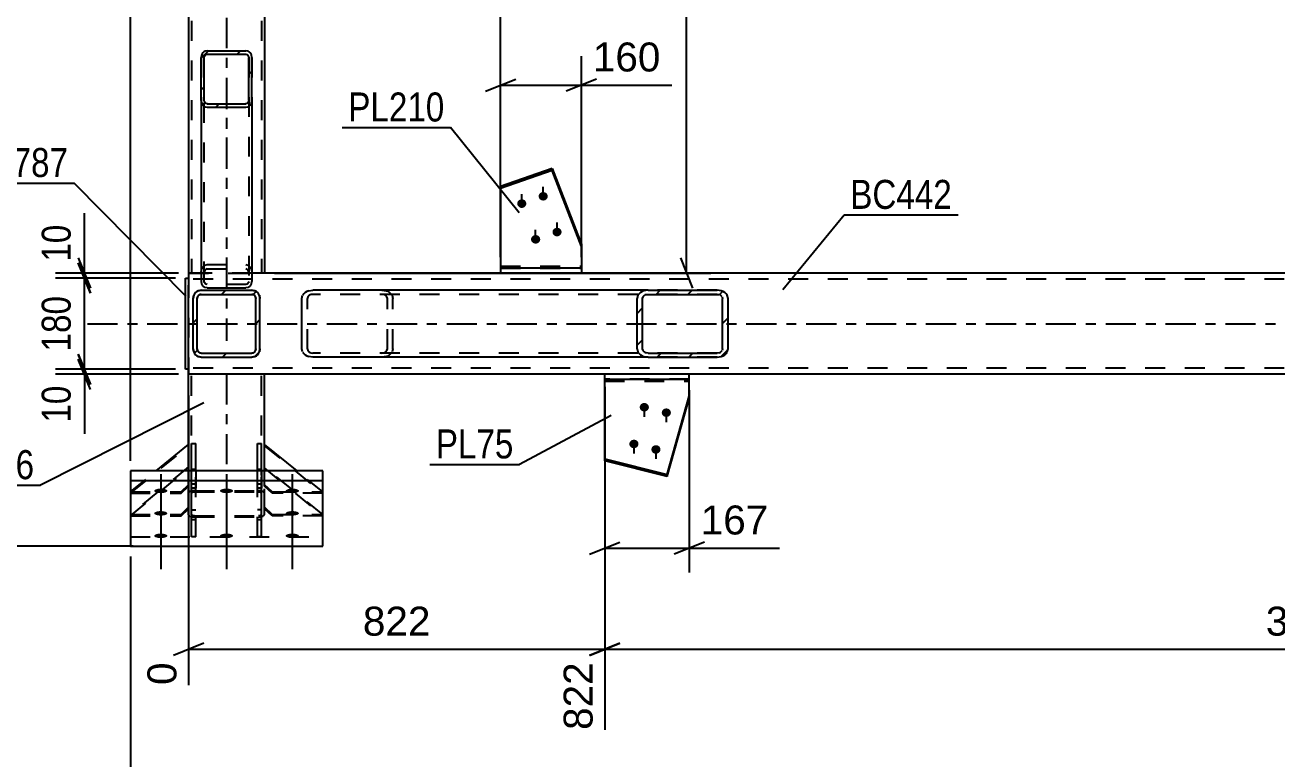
# Model space of a CAD drawing. Header units: millimetres. Extents: x 0 to 1189, y 0 to 841.
# Drawn here: x 139.9 to 263.6, y 85.3 to 157.9 of the extents above; entities that cross this region are included whole.
import ezdxf

# ---------------------------------------------------------------- set-up
doc = ezdxf.new("R2010")
doc.units = ezdxf.units.MM
doc.linetypes.add('DXK_LINE_DOT2', pattern=[3.9198, 1.9599, -1.9599])
doc.linetypes.add('DXK_LINE_DOT3', pattern=[5.9187, 2.979, -0.9799, 0.9799, -0.9799])
doc.styles.add('Arial', font='arial.ttf', dxfattribs={"height": 0.2})
doc.styles.add('Arial Narrow', font='ARIALN.TTF', dxfattribs={"height": 0.2})

# ---------------------------------------------------------------- blocks, each defined once
blk = doc.blocks.new('Part-348435271-4168 - 4157')
at = {"color": 7, "linetype": 'DXK_LINE_DOT2'}
for p, q in [((156.11, 232.97), (156.07, 232.74)), ((156.07, 232.74), (156.07, 226.44)), ((156.24, 233.17), (156.11, 232.97)), ((156.44, 233.3), (156.24, 233.17)), ((156.37, 232.74), (156.39, 232.86)), ((156.37, 232.74), (156.37, 133.34)), ((156.39, 232.86), (156.46, 232.95)), ((156.67, 233.34), (156.44, 233.3)), ((156.46, 232.95), (156.55, 233.02)), ((156.55, 233.02), (156.67, 233.04)), ((156.67, 233.34), (162.97, 233.34)), ((156.67, 233.04), (162.97, 233.04)), ((163.2, 233.3), (162.97, 233.34)), ((162.97, 233.04), (163.08, 233.02)), ((163.08, 233.02), (163.18, 232.95)), ((163.18, 232.95), (163.25, 232.86)), ((163.39, 233.17), (163.2, 233.3)), ((163.25, 232.86), (163.27, 232.74)), ((163.27, 232.74), (163.27, 133.34)), ((163.52, 232.97), (163.39, 233.17)), ((163.57, 232.74), (163.52, 232.97)), ((163.57, 232.74), (163.57, 226.44)), ((156.07, 226.44), (156.11, 226.21)), ((156.39, 226.33), (156.37, 226.44)), ((163.27, 226.44), (163.25, 226.33)), ((163.52, 226.21), (163.57, 226.44)), ((156.11, 226.21), (156.24, 226.02)), ((156.24, 226.02), (156.44, 225.89)), ((156.46, 226.23), (156.39, 226.33)), ((156.44, 225.89), (156.67, 225.84)), ((156.55, 226.16), (156.46, 226.23)), ((156.67, 226.14), (156.55, 226.16)), ((156.67, 226.14), (162.97, 226.14)), ((162.97, 225.84), (156.67, 225.84)), ((163.08, 226.16), (162.97, 226.14)), ((162.97, 225.84), (163.2, 225.89)), ((163.18, 226.23), (163.08, 226.16)), ((163.25, 226.33), (163.18, 226.23)), ((163.2, 225.89), (163.39, 226.02)), ((163.39, 226.02), (163.52, 226.21)), ((156.07, 133.34), (163.57, 133.34))]:
    blk.add_line(p, q, dxfattribs=at)
at = {"color": 7, "linetype": 'DXK_LINE_DOT3'}
blk.add_line((159.82, 229.59), (159.82, 133.34), dxfattribs=at)
at = {"color": 2, "linetype": 'Continuous'}
for p, q in [((156.07, 226.44), (156.07, 133.34)), ((163.57, 226.44), (163.57, 133.34))]:
    blk.add_line(p, q, dxfattribs=at)
blk = doc.blocks.new('Part-348435271-4160 - 4157')
at = {"linetype": 'Continuous'}
h = blk.add_hatch(dxfattribs=at)
h.set_pattern_fill('', scale=0.7, style=0, pattern_type=0)
h.set_pattern_definition([(45, (162.6254, 125.1023), (-1.57154, 1.57154), [])])
h.paths.add_polyline_path([(162.32, 125.04), (162.63, 125.1), (162.88, 125.28), (163.06, 125.54), (163.12, 125.84), (163.12, 130.84), (163.06, 131.15), (162.88, 131.41), (162.63, 131.58), (162.32, 131.64), (157.32, 131.64), (157.01, 131.58), (156.75, 131.41), (156.58, 131.15), (156.52, 130.84), (156.52, 125.84), (156.58, 125.54), (156.75, 125.28), (157.01, 125.1), (157.32, 125.04)])
h.paths.add_polyline_path([(157.17, 125.47), (157.04, 125.56), (156.95, 125.69), (156.92, 125.84), (156.92, 130.84), (156.95, 130.99), (157.04, 131.12), (157.17, 131.21), (157.32, 131.24), (162.32, 131.24), (162.47, 131.21), (162.6, 131.12), (162.69, 130.99), (162.72, 130.84), (162.72, 125.84), (162.69, 125.69), (162.6, 125.56), (162.47, 125.47), (162.32, 125.44), (157.32, 125.44)])
at = {"color": 7, "linetype": 'DXK_LINE_DOT2'}
for p, q in [((156.52, 130.84), (156.58, 131.15)), ((157.01, 131.58), (157.32, 131.64)), ((157.32, 131.24), (157.17, 131.21)), ((157.32, 131.64), (162.32, 131.64)), ((157.32, 131.24), (162.32, 131.24)), ((162.32, 131.64), (162.63, 131.58)), ((162.47, 131.21), (162.32, 131.24)), ((163.06, 131.15), (163.12, 130.84)), ((156.52, 125.84), (156.52, 130.84)), ((156.95, 130.99), (156.92, 130.84)), ((156.92, 125.84), (156.92, 130.84)), ((162.72, 130.84), (162.69, 130.99)), ((162.72, 125.84), (162.72, 130.84)), ((163.12, 125.84), (163.12, 130.84)), ((156.58, 125.54), (156.52, 125.84)), ((156.92, 125.84), (156.95, 125.69)), ((157.32, 125.04), (157.01, 125.1)), ((157.17, 125.47), (157.32, 125.44)), ((157.32, 125.44), (162.32, 125.44)), ((157.32, 125.04), (162.32, 125.04)), ((162.32, 125.44), (162.47, 125.47)), ((162.63, 125.1), (162.32, 125.04)), ((162.69, 125.69), (162.72, 125.84)), ((163.12, 125.84), (163.06, 125.54))]:
    blk.add_line(p, q, dxfattribs=at)
at = {"color": 2, "linetype": 'Continuous'}
for p, q in [((156.58, 131.15), (156.52, 130.84)), ((157.32, 131.64), (157.01, 131.58)), ((157.17, 131.21), (157.32, 131.24)), ((157.32, 131.64), (162.32, 131.64)), ((157.32, 131.24), (162.32, 131.24)), ((162.63, 131.58), (162.32, 131.64)), ((162.32, 131.24), (162.47, 131.21)), ((163.12, 130.84), (163.06, 131.15)), ((156.52, 125.84), (156.52, 130.84)), ((156.92, 130.84), (156.95, 130.99)), ((156.92, 125.84), (156.92, 130.84)), ((162.69, 130.99), (162.72, 130.84)), ((162.72, 125.84), (162.72, 130.84)), ((163.12, 125.84), (163.12, 130.84)), ((156.52, 125.84), (156.58, 125.54)), ((156.95, 125.69), (156.92, 125.84)), ((157.01, 125.1), (157.32, 125.04)), ((157.32, 125.44), (157.17, 125.47)), ((157.32, 125.44), (162.32, 125.44)), ((157.32, 125.04), (162.32, 125.04)), ((162.47, 125.47), (162.32, 125.44)), ((162.32, 125.04), (162.63, 125.1)), ((162.72, 125.84), (162.69, 125.69)), ((163.06, 125.54), (163.12, 125.84))]:
    blk.add_line(p, q, dxfattribs=at)
at = {"color": 7, "linetype": 'DXK_LINE_DOT2'}
for centre, radius, start, end in [((157.32, 130.84), 0.8, 112.5, 157.5), ((157.32, 130.84), 0.4, 112.5, 157.5), ((162.32, 130.84), 0.4, 22.5, 67.5), ((162.32, 130.84), 0.8, 22.5, 67.5), ((157.32, 125.84), 0.8, 202.5, 247.5), ((157.32, 125.84), 0.4, 202.5, 247.5), ((162.32, 125.84), 0.4, 292.5, 337.5), ((162.32, 125.84), 0.8, 292.5, 337.5)]:
    blk.add_arc(centre, radius, start, end, dxfattribs=at)
at = {"color": 2, "linetype": 'Continuous'}
for centre, radius, start, end in [((157.32, 130.84), 0.8, 112.5, 157.5), ((157.32, 130.84), 0.4, 112.5, 157.5), ((162.32, 130.84), 0.4, 22.5, 67.5), ((162.32, 130.84), 0.8, 22.5, 67.5), ((157.32, 125.84), 0.8, 202.5, 247.5), ((157.32, 125.84), 0.4, 202.5, 247.5), ((162.32, 125.84), 0.4, 292.5, 337.5), ((162.32, 125.84), 0.8, 292.5, 337.5)]:
    blk.add_arc(centre, radius, start, end, dxfattribs=at)
blk = doc.blocks.new('Bolt-348435271-4301 - 4157')
at = {"linetype": 'Continuous'}
for points in [[(153.32, 112.03), (153.45, 112.03), (153.58, 112.02), (153.7, 111.99), (153.8, 111.96), (153.88, 111.92), (153.94, 111.88), (153.97, 111.84), (153.97, 111.79), (153.94, 111.74), (153.88, 111.7), (153.8, 111.66), (153.7, 111.63), (153.58, 111.61), (153.45, 111.59), (153.32, 111.59), (153.18, 111.59), (153.05, 111.61), (152.94, 111.63), (152.84, 111.66), (152.76, 111.7), (152.7, 111.74), (152.67, 111.79), (152.67, 111.84), (152.7, 111.88), (152.76, 111.92), (152.84, 111.96), (152.94, 111.99), (153.05, 112.02), (153.18, 112.03)], [(159.82, 112.03), (159.95, 112.03), (160.08, 112.02), (160.2, 111.99), (160.3, 111.96), (160.38, 111.92), (160.44, 111.88), (160.47, 111.84), (160.47, 111.79), (160.44, 111.74), (160.38, 111.7), (160.3, 111.66), (160.2, 111.63), (160.08, 111.61), (159.95, 111.59), (159.82, 111.59), (159.68, 111.59), (159.55, 111.61), (159.44, 111.63), (159.34, 111.66), (159.26, 111.7), (159.2, 111.74), (159.17, 111.79), (159.17, 111.84), (159.2, 111.88), (159.26, 111.92), (159.34, 111.96), (159.44, 111.99), (159.55, 112.02), (159.68, 112.03)], [(166.32, 112.03), (166.45, 112.03), (166.58, 112.02), (166.7, 111.99), (166.8, 111.96), (166.88, 111.92), (166.94, 111.88), (166.97, 111.84), (166.97, 111.79), (166.94, 111.74), (166.88, 111.7), (166.8, 111.66), (166.7, 111.63), (166.58, 111.61), (166.45, 111.59), (166.32, 111.59), (166.18, 111.59), (166.05, 111.61), (165.94, 111.63), (165.84, 111.66), (165.76, 111.7), (165.7, 111.74), (165.67, 111.79), (165.67, 111.84), (165.7, 111.88), (165.76, 111.92), (165.84, 111.96), (165.94, 111.99), (166.05, 112.02), (166.18, 112.03)], [(153.32, 109.81), (153.45, 109.81), (153.58, 109.79), (153.7, 109.77), (153.8, 109.74), (153.88, 109.7), (153.94, 109.66), (153.97, 109.61), (153.97, 109.57), (153.94, 109.52), (153.88, 109.48), (153.8, 109.44), (153.7, 109.41), (153.58, 109.39), (153.45, 109.37), (153.32, 109.37), (153.18, 109.37), (153.05, 109.39), (152.94, 109.41), (152.84, 109.44), (152.76, 109.48), (152.7, 109.52), (152.67, 109.57), (152.67, 109.61), (152.7, 109.66), (152.76, 109.7), (152.84, 109.74), (152.94, 109.77), (153.05, 109.79), (153.18, 109.81)], [(166.32, 109.81), (166.45, 109.81), (166.58, 109.79), (166.7, 109.77), (166.8, 109.74), (166.88, 109.7), (166.94, 109.66), (166.97, 109.61), (166.97, 109.57), (166.94, 109.52), (166.88, 109.48), (166.8, 109.44), (166.7, 109.41), (166.58, 109.39), (166.45, 109.37), (166.32, 109.37), (166.18, 109.37), (166.05, 109.39), (165.94, 109.41), (165.84, 109.44), (165.76, 109.48), (165.7, 109.52), (165.67, 109.57), (165.67, 109.61), (165.7, 109.66), (165.76, 109.7), (165.84, 109.74), (165.94, 109.77), (166.05, 109.79), (166.18, 109.81)], [(153.32, 107.59), (153.45, 107.58), (153.58, 107.57), (153.7, 107.55), (153.8, 107.51), (153.88, 107.48), (153.94, 107.43), (153.97, 107.39), (153.97, 107.34), (153.94, 107.3), (153.88, 107.25), (153.8, 107.22), (153.7, 107.19), (153.58, 107.16), (153.45, 107.15), (153.32, 107.14), (153.18, 107.15), (153.05, 107.16), (152.94, 107.19), (152.84, 107.22), (152.76, 107.25), (152.7, 107.3), (152.67, 107.34), (152.67, 107.39), (152.7, 107.43), (152.76, 107.48), (152.84, 107.51), (152.94, 107.55), (153.05, 107.57), (153.18, 107.58)], [(159.82, 107.59), (159.95, 107.58), (160.08, 107.57), (160.2, 107.55), (160.3, 107.51), (160.38, 107.48), (160.44, 107.43), (160.47, 107.39), (160.47, 107.34), (160.44, 107.3), (160.38, 107.25), (160.3, 107.22), (160.2, 107.19), (160.08, 107.16), (159.95, 107.15), (159.82, 107.14), (159.68, 107.15), (159.55, 107.16), (159.44, 107.19), (159.34, 107.22), (159.26, 107.25), (159.2, 107.3), (159.17, 107.34), (159.17, 107.39), (159.2, 107.43), (159.26, 107.48), (159.34, 107.51), (159.44, 107.55), (159.55, 107.57), (159.68, 107.58)], [(166.32, 107.59), (166.45, 107.58), (166.58, 107.57), (166.7, 107.55), (166.8, 107.51), (166.88, 107.48), (166.94, 107.43), (166.97, 107.39), (166.97, 107.34), (166.94, 107.3), (166.88, 107.25), (166.8, 107.22), (166.7, 107.19), (166.58, 107.16), (166.45, 107.15), (166.32, 107.14), (166.18, 107.15), (166.05, 107.16), (165.94, 107.19), (165.84, 107.22), (165.76, 107.25), (165.7, 107.3), (165.67, 107.34), (165.67, 107.39), (165.7, 107.43), (165.76, 107.48), (165.84, 107.51), (165.94, 107.55), (166.05, 107.57), (166.18, 107.58)]]:
    blk.add_hatch(color=1, dxfattribs=at).paths.add_polyline_path(points)
at = {"color": 1, "linetype": 'Continuous'}
for p, q in [((153.32, 113.46), (153.32, 108.52)), ((159.82, 113.46), (159.82, 108.52)), ((166.32, 113.46), (166.32, 108.52)), ((153.32, 111.23), (153.32, 106.3)), ((166.32, 111.23), (166.32, 106.3)), ((153.32, 109.01), (153.32, 104.08)), ((159.82, 109.01), (159.82, 104.08)), ((166.32, 109.01), (166.32, 104.08))]:
    blk.add_line(p, q, dxfattribs=at)
blk = doc.blocks.new('Part-348435271-4173 - 4157')
at = {"color": 2, "linetype": 'Continuous'}
for p, q in [((156.07, 116.41), (156.07, 123.34)), ((163.57, 116.41), (163.57, 123.34))]:
    blk.add_line(p, q, dxfattribs=at)
at = {"color": 7, "linetype": 'DXK_LINE_DOT2'}
for p, q in [((163.57, 123.34), (156.07, 123.34)), ((156.37, 109.45), (156.37, 123.34)), ((163.27, 109.45), (163.27, 123.34)), ((156.07, 109.45), (156.07, 116.41)), ((163.57, 109.45), (163.57, 116.41)), ((156.11, 111.68), (156.07, 111.61)), ((156.24, 111.75), (156.11, 111.68)), ((156.44, 111.8), (156.24, 111.75)), ((156.37, 111.61), (156.39, 111.65)), ((156.39, 111.65), (156.46, 111.68)), ((156.67, 111.81), (156.44, 111.8)), ((156.46, 111.68), (156.55, 111.7)), ((156.55, 111.7), (156.67, 111.71)), ((156.67, 111.81), (162.97, 111.81)), ((156.67, 111.71), (162.97, 111.71)), ((163.2, 111.8), (162.97, 111.81)), ((162.97, 111.71), (163.08, 111.7)), ((163.08, 111.7), (163.18, 111.68)), ((163.18, 111.68), (163.25, 111.65)), ((163.39, 111.75), (163.2, 111.8)), ((163.25, 111.65), (163.27, 111.61)), ((163.52, 111.68), (163.39, 111.75)), ((163.57, 111.61), (163.52, 111.68)), ((156.07, 109.45), (156.11, 109.37)), ((156.11, 109.37), (156.24, 109.31)), ((156.24, 109.31), (156.44, 109.26)), ((156.39, 109.41), (156.37, 109.45)), ((156.46, 109.38), (156.39, 109.41)), ((156.44, 109.26), (156.67, 109.25)), ((156.55, 109.36), (156.46, 109.38)), ((156.67, 109.35), (156.55, 109.36)), ((156.67, 109.35), (162.97, 109.35)), ((156.67, 109.25), (162.97, 109.25)), ((163.08, 109.36), (162.97, 109.35)), ((162.97, 109.25), (163.2, 109.26)), ((163.18, 109.38), (163.08, 109.36)), ((163.25, 109.41), (163.18, 109.38)), ((163.2, 109.26), (163.39, 109.31)), ((163.27, 109.45), (163.25, 109.41)), ((163.39, 109.31), (163.52, 109.37)), ((163.52, 109.37), (163.57, 109.45))]:
    blk.add_line(p, q, dxfattribs=at)
at = {"color": 7, "linetype": 'DXK_LINE_DOT3'}
blk.add_line((159.82, 123.34), (159.82, 110.53), dxfattribs=at)
blk = doc.blocks.new('Part-348435271-4174 - 4157')
at = {"linetype": 'Continuous'}
h = blk.add_hatch(dxfattribs=at)
h.set_pattern_fill('', scale=0.7, style=0, pattern_type=0)
h.set_pattern_definition([(45, (161.9487, 149.7888), (-1.57154, 1.57154), [])])
h.paths.add_polyline_path([(161.72, 149.74), (161.95, 149.79), (162.14, 149.93), (162.27, 150.15), (162.32, 150.41), (162.32, 154.65), (162.27, 154.91), (162.14, 155.13), (161.95, 155.27), (161.72, 155.32), (157.92, 155.32), (157.69, 155.27), (157.49, 155.13), (157.36, 154.91), (157.32, 154.65), (157.32, 150.41), (157.36, 150.15), (157.49, 149.93), (157.69, 149.79), (157.92, 149.74)])
h.paths.add_polyline_path([(157.8, 150.1), (157.71, 150.17), (157.64, 150.28), (157.62, 150.41), (157.62, 154.65), (157.64, 154.78), (157.71, 154.89), (157.8, 154.96), (157.92, 154.99), (161.72, 154.99), (161.83, 154.96), (161.93, 154.89), (162, 154.78), (162.02, 154.65), (162.02, 150.41), (162, 150.28), (161.93, 150.17), (161.83, 150.1), (161.72, 150.07), (157.92, 150.07)])
at = {"color": 2, "linetype": 'Continuous'}
for p, q in [((157.36, 154.91), (157.32, 154.65)), ((157.32, 150.41), (157.32, 154.65)), ((157.62, 154.65), (157.64, 154.78)), ((157.62, 150.41), (157.62, 154.65)), ((157.64, 154.78), (157.71, 154.89)), ((157.92, 155.32), (157.69, 155.27)), ((157.71, 154.89), (157.8, 154.96)), ((157.8, 154.96), (157.92, 154.99)), ((157.92, 155.32), (161.72, 155.32)), ((157.92, 154.99), (161.72, 154.99)), ((161.95, 155.27), (161.72, 155.32)), ((161.72, 154.99), (161.83, 154.96)), ((161.83, 154.96), (161.93, 154.89)), ((161.93, 154.89), (162, 154.78)), ((162, 154.78), (162.02, 154.65)), ((162.02, 150.41), (162.02, 154.65)), ((162.32, 154.65), (162.27, 154.91)), ((162.32, 150.41), (162.32, 154.65)), ((157.32, 150.41), (157.32, 132.52)), ((157.32, 150.41), (157.36, 150.15)), ((157.64, 150.28), (157.62, 150.41)), ((157.71, 150.17), (157.64, 150.28)), ((157.69, 149.79), (157.92, 149.74)), ((157.8, 150.1), (157.71, 150.17)), ((157.92, 150.07), (157.8, 150.1)), ((157.92, 150.07), (161.72, 150.07)), ((157.92, 149.74), (161.72, 149.74)), ((161.83, 150.1), (161.72, 150.07)), ((161.72, 149.74), (161.95, 149.79)), ((161.93, 150.17), (161.83, 150.1)), ((162, 150.28), (161.93, 150.17)), ((162.02, 150.41), (162, 150.28)), ((162.27, 150.15), (162.32, 150.41)), ((162.32, 150.41), (162.32, 132.52)), ((157.32, 132.52), (157.36, 132.28)), ((162.27, 132.28), (162.32, 132.52)), ((157.36, 132.28), (157.46, 132.14)), ((157.49, 132.08), (157.46, 132.14)), ((157.69, 131.93), (157.49, 132.08)), ((157.92, 131.88), (157.69, 131.93)), ((157.92, 131.88), (161.72, 131.88)), ((161.95, 131.93), (161.72, 131.88)), ((162.14, 132.08), (161.95, 131.93)), ((162.18, 132.14), (162.14, 132.08)), ((162.18, 132.14), (162.27, 132.28))]:
    blk.add_line(p, q, dxfattribs=at)
at = {"color": 7, "linetype": 'DXK_LINE_DOT2'}
for p, q in [((157.32, 154.65), (157.32, 150.41)), ((157.62, 132.52), (157.62, 154.65)), ((162.02, 154.65), (162.02, 132.52)), ((162.32, 154.65), (162.32, 150.41)), ((157.32, 133.36), (157.36, 133.68)), ((157.36, 133.68), (157.49, 133.94)), ((157.49, 133.94), (157.69, 134.12)), ((157.71, 133.65), (157.64, 133.52)), ((157.69, 134.12), (157.92, 134.18)), ((157.8, 133.74), (157.71, 133.65)), ((157.92, 133.77), (157.8, 133.74)), ((157.92, 134.18), (161.72, 134.18)), ((157.92, 133.77), (161.72, 133.77)), ((161.72, 134.18), (161.95, 134.12)), ((161.83, 133.74), (161.72, 133.77)), ((161.93, 133.65), (161.83, 133.74)), ((162, 133.52), (161.93, 133.65)), ((161.95, 134.12), (162.14, 133.94)), ((162.14, 133.94), (162.27, 133.68)), ((162.27, 133.68), (162.32, 133.36)), ((157.36, 133.34), (157.32, 133.34)), ((157.32, 133.34), (157.62, 133.34)), ((157.64, 133.52), (157.62, 133.36)), ((157.64, 132.4), (157.62, 132.52)), ((157.71, 132.3), (157.64, 132.4)), ((162, 132.4), (161.93, 132.3)), ((162.02, 133.36), (162, 133.52)), ((162.02, 132.52), (162, 132.4)), ((162.32, 133.34), (162.02, 133.34)), ((157.8, 132.23), (157.71, 132.3)), ((157.92, 132.21), (157.8, 132.23)), ((161.72, 132.21), (157.92, 132.21)), ((161.83, 132.23), (161.72, 132.21)), ((161.93, 132.3), (161.83, 132.23))]:
    blk.add_line(p, q, dxfattribs=at)
at = {"color": 7, "linetype": 'DXK_LINE_DOT3'}
blk.add_line((159.82, 152.53), (159.82, 126.64), dxfattribs=at)
at = {"color": 2, "linetype": 'Continuous'}
for centre, start, end in [((157.97, 154.7), 115.7962, 160.5479), ((161.67, 154.7), 19.4521, 64.2038), ((157.97, 150.36), 199.4521, 244.2038), ((161.67, 150.36), 295.7962, 340.5479)]:
    blk.add_arc(centre, 0.64, start, end, dxfattribs=at)
blk = doc.blocks.new('Part-348435271-4303 - 4157')
at = {"color": 7, "linetype": 'DXK_LINE_DOT2'}
for p, q in [((205.54, 122.87), (197.19, 122.87)), ((197.19, 122.87), (197.19, 122.84)), ((197.19, 122.84), (197.19, 122.87)), ((197.19, 122.66), (205.54, 122.66)), ((205.54, 122.87), (205.54, 122.84)), ((205.54, 122.84), (205.54, 122.87))]:
    blk.add_line(p, q, dxfattribs=at)
at = {"color": 2, "linetype": 'Continuous'}
for p, q in [((197.19, 114.78), (197.19, 122.84)), ((205.54, 120.95), (205.54, 122.84)), ((203.36, 113.44), (205.54, 121.16)), ((203.36, 113.24), (205.54, 120.95)), ((197.19, 114.99), (203.36, 113.44)), ((203.36, 113.24), (197.19, 114.78)), ((203.36, 113.44), (203.36, 113.24))]:
    blk.add_line(p, q, dxfattribs=at)
blk = doc.blocks.new('Part-348435271-4306 - 4157')
at = {"color": 2, "linetype": 'Continuous'}
for p, q in [((191.98, 143.68), (186.9, 141.9)), ((191.98, 143.48), (191.98, 143.68)), ((191.98, 143.68), (194.89, 136.18)), ((191.98, 143.48), (186.9, 141.7)), ((194.89, 135.97), (191.98, 143.48)), ((186.9, 141.9), (186.9, 133.84)), ((194.89, 136.18), (194.89, 133.84))]:
    blk.add_line(p, q, dxfattribs=at)
at = {"color": 7, "linetype": 'DXK_LINE_DOT2'}
for p, q in [((186.9, 134.02), (194.89, 134.02)), ((186.9, 133.84), (186.9, 133.82)), ((186.9, 133.82), (186.9, 133.84)), ((186.9, 133.82), (194.89, 133.82)), ((194.89, 133.82), (194.89, 133.84)), ((194.89, 133.84), (194.89, 133.82))]:
    blk.add_line(p, q, dxfattribs=at)
blk = doc.blocks.new('Part-348435271-4246 - 4157')
at = {"color": 2, "linetype": 'Continuous'}
for p in [(152.85, 113.78), (156.07, 113.78)]:
    blk.add_line(p, (156.07, 116.41), dxfattribs=at)
at = {"color": 7, "linetype": 'DXK_LINE_DOT2'}
for p, q in [((150.32, 111.57), (156.07, 116.27)), ((150.32, 111.71), (152.85, 113.78)), ((156.07, 112.28), (156.07, 113.78)), ((150.32, 111.71), (155.32, 111.71)), ((150.32, 111.71), (150.32, 111.57)), ((150.32, 111.57), (155.32, 111.57)), ((155.32, 111.71), (156.07, 112.41)), ((155.32, 111.57), (156.07, 112.28)), ((155.32, 111.71), (155.32, 111.57))]:
    blk.add_line(p, q, dxfattribs=at)
blk = doc.blocks.new('Part-348435271-4251 - 4157')
at = {"color": 7, "linetype": 'DXK_LINE_DOT2'}
for p, q in [((156.07, 114.18), (150.32, 109.49)), ((150.32, 109.35), (156.07, 114.05)), ((156.07, 110.05), (156.07, 114.18)), ((155.32, 109.49), (156.07, 110.19)), ((150.32, 109.49), (155.32, 109.49)), ((150.32, 109.49), (150.32, 109.35)), ((150.32, 109.35), (155.32, 109.35)), ((155.32, 109.35), (156.07, 110.05)), ((155.32, 109.49), (155.32, 109.35))]:
    blk.add_line(p, q, dxfattribs=at)
blk = doc.blocks.new('Part-348435271-4187 - 4157')
at = {"color": 2, "linetype": 'Continuous'}
for p, q in [((169.32, 113.78), (150.32, 113.78)), ((150.32, 113.78), (150.32, 106.34)), ((150.32, 112.84), (169.32, 112.84)), ((169.32, 106.34), (169.32, 113.78)), ((150.32, 106.34), (169.32, 106.34))]:
    blk.add_line(p, q, dxfattribs=at)
at = {"color": 7, "linetype": 'DXK_LINE_DOT2'}
blk.add_line((150.32, 107.28), (169.32, 107.28), dxfattribs=at)
blk = doc.blocks.new('Part-348435271-4256 - 4157')
at = {"color": 2, "linetype": 'Continuous'}
for p, q in [((156.37, 116.51), (156.77, 116.51)), ((156.37, 113.78), (156.37, 116.51)), ((156.77, 113.78), (156.77, 116.51)), ((156.77, 113.78), (156.37, 113.78))]:
    blk.add_line(p, q, dxfattribs=at)
at = {"color": 7, "linetype": 'DXK_LINE_DOT2'}
for p, q in [((156.37, 112.07), (156.37, 113.78)), ((156.77, 113.78), (156.77, 112.07)), ((156.37, 112.52), (156.77, 112.52)), ((156.77, 112.07), (156.37, 112.07))]:
    blk.add_line(p, q, dxfattribs=at)
blk = doc.blocks.new('Part-348435271-4226 - 4157')
at = {"color": 7, "linetype": 'DXK_LINE_DOT2'}
for p, q in [((163.57, 110.05), (163.57, 114.18)), ((169.32, 109.49), (163.57, 114.18)), ((163.57, 114.05), (169.32, 109.35)), ((164.32, 109.49), (163.57, 110.19)), ((164.32, 109.35), (163.57, 110.05)), ((164.32, 109.35), (164.32, 109.49)), ((164.32, 109.49), (169.32, 109.49)), ((169.32, 109.35), (164.32, 109.35)), ((169.32, 109.35), (169.32, 109.49))]:
    blk.add_line(p, q, dxfattribs=at)
blk = doc.blocks.new('Part-348435271-4241 - 4157')
at = {"color": 2, "linetype": 'Continuous'}
for p in [(166.79, 113.78), (163.57, 113.78)]:
    blk.add_line(p, (163.57, 116.41), dxfattribs=at)
at = {"color": 7, "linetype": 'DXK_LINE_DOT2'}
for p, q in [((163.57, 116.27), (169.32, 111.57)), ((163.57, 112.28), (163.57, 113.78)), ((169.32, 111.71), (166.79, 113.78)), ((164.32, 111.71), (163.57, 112.41)), ((164.32, 111.57), (163.57, 112.28)), ((164.32, 111.57), (164.32, 111.71)), ((164.32, 111.71), (169.32, 111.71)), ((169.32, 111.57), (164.32, 111.57)), ((169.32, 111.57), (169.32, 111.71))]:
    blk.add_line(p, q, dxfattribs=at)
blk = doc.blocks.new('Part-348435271-4252 - 4157')
at = {"color": 7, "linetype": 'DXK_LINE_DOT2'}
for p, q in [((156.77, 113.94), (156.37, 113.94)), ((156.37, 107.28), (156.37, 113.94)), ((156.77, 107.28), (156.77, 113.94)), ((156.37, 109.95), (156.77, 109.95)), ((156.37, 108.99), (156.77, 108.99)), ((156.77, 107.28), (156.37, 107.28))]:
    blk.add_line(p, q, dxfattribs=at)
blk = doc.blocks.new('Part-348435271-4255 - 4157')
at = {"color": 7, "linetype": 'DXK_LINE_DOT2'}
for p, q in [((163.27, 113.94), (162.87, 113.94)), ((162.87, 107.28), (162.87, 113.94)), ((163.27, 107.28), (163.27, 113.94)), ((163.27, 109.95), (162.87, 109.95)), ((162.87, 108.99), (163.27, 108.99)), ((163.27, 107.28), (162.87, 107.28))]:
    blk.add_line(p, q, dxfattribs=at)
blk = doc.blocks.new('Part-348435271-4259 - 4157')
at = {"color": 2, "linetype": 'Continuous'}
for p, q in [((162.87, 116.51), (163.27, 116.51)), ((162.87, 113.78), (162.87, 116.51)), ((163.27, 113.78), (163.27, 116.51)), ((163.27, 113.78), (162.87, 113.78))]:
    blk.add_line(p, q, dxfattribs=at)
at = {"color": 7, "linetype": 'DXK_LINE_DOT2'}
for p, q in [((162.87, 112.07), (162.87, 113.78)), ((163.27, 113.78), (163.27, 112.07)), ((162.87, 112.52), (163.27, 112.52)), ((163.27, 112.07), (162.87, 112.07))]:
    blk.add_line(p, q, dxfattribs=at)
blk = doc.blocks.new('Part-348435271-4260 - 4157')
at = {"color": 2, "linetype": 'Continuous'}
for p, q in [((197.19, 122.84), (197.19, 123.34)), ((197.19, 122.84), (205.54, 122.84)), ((205.54, 122.84), (205.54, 123.34))]:
    blk.add_line(p, q, dxfattribs=at)
at = {"color": 7, "linetype": 'DXK_LINE_DOT2'}
blk.add_line((205.54, 123.34), (197.19, 123.34), dxfattribs=at)
blk = doc.blocks.new('Part-348435271-4278 - 4157')
at = {"linetype": 'Continuous'}
h = blk.add_hatch(dxfattribs=at)
h.set_pattern_fill('', scale=0.7, style=0, pattern_type=0)
h.set_pattern_definition([(45, (208.7039, 125.1023), (-1.57154, 1.57154), [])])
h.paths.add_polyline_path([(208.29, 125.04), (208.7, 125.1), (209.06, 125.28), (209.29, 125.54), (209.38, 125.84), (209.38, 130.84), (209.29, 131.15), (209.06, 131.41), (208.7, 131.58), (208.29, 131.64), (201.48, 131.64), (201.06, 131.58), (200.71, 131.41), (200.47, 131.15), (200.39, 130.84), (200.39, 125.84), (200.47, 125.54), (200.71, 125.28), (201.06, 125.1), (201.48, 125.04)])
h.paths.add_polyline_path([(201.27, 125.47), (201.09, 125.56), (200.97, 125.69), (200.93, 125.84), (200.93, 130.84), (200.97, 130.99), (201.09, 131.12), (201.27, 131.21), (201.48, 131.24), (208.29, 131.24), (208.5, 131.21), (208.67, 131.12), (208.79, 130.99), (208.83, 130.84), (208.83, 125.84), (208.79, 125.69), (208.67, 125.56), (208.5, 125.47), (208.29, 125.44), (201.48, 125.44)])
at = {"color": 2, "linetype": 'Continuous'}
for p, q in [((167.26, 130.84), (167.34, 131.15)), ((167.93, 131.58), (168.35, 131.64)), ((201.48, 131.64), (168.35, 131.64)), ((200.47, 131.15), (200.39, 130.84)), ((201.48, 131.64), (201.06, 131.58)), ((201.27, 131.21), (201.48, 131.24)), ((201.48, 131.64), (208.29, 131.64)), ((201.48, 131.24), (208.29, 131.24)), ((208.7, 131.58), (208.29, 131.64)), ((208.29, 131.24), (208.5, 131.21)), ((209.38, 130.84), (209.29, 131.15)), ((167.26, 125.84), (167.26, 130.84)), ((200.39, 125.84), (200.39, 130.84)), ((200.93, 130.84), (200.97, 130.99)), ((200.93, 125.84), (200.93, 130.84)), ((208.79, 130.99), (208.83, 130.84)), ((208.83, 125.84), (208.83, 130.84)), ((209.38, 125.84), (209.38, 130.84)), ((167.34, 125.54), (167.26, 125.84)), ((168.35, 125.04), (167.93, 125.1)), ((201.48, 125.04), (168.35, 125.04)), ((200.39, 125.84), (200.47, 125.54)), ((200.97, 125.69), (200.93, 125.84)), ((201.06, 125.1), (201.48, 125.04)), ((201.48, 125.44), (201.27, 125.47)), ((201.48, 125.44), (208.29, 125.44)), ((201.48, 125.04), (208.29, 125.04)), ((208.5, 125.47), (208.29, 125.44)), ((208.29, 125.04), (208.7, 125.1)), ((208.83, 125.84), (208.79, 125.69)), ((209.29, 125.54), (209.38, 125.84))]:
    blk.add_line(p, q, dxfattribs=at)
at = {"color": 7, "linetype": 'DXK_LINE_DOT2'}
for p, q in [((168.35, 131.24), (168.14, 131.21)), ((208.29, 131.24), (168.35, 131.24)), ((175.16, 131.64), (175.58, 131.58)), ((175.37, 131.21), (175.16, 131.24)), ((176.17, 131.15), (176.25, 130.84)), ((208.29, 131.64), (201.48, 131.64)), ((167.85, 130.99), (167.81, 130.84)), ((167.81, 125.84), (167.81, 130.84)), ((175.71, 130.84), (175.66, 130.99)), ((175.71, 125.84), (175.71, 130.84)), ((176.25, 125.84), (176.25, 130.84)), ((167.81, 125.84), (167.85, 125.69)), ((168.14, 125.47), (168.35, 125.44)), ((208.29, 125.44), (168.35, 125.44)), ((175.16, 125.44), (175.37, 125.47)), ((175.58, 125.1), (175.16, 125.04)), ((175.66, 125.69), (175.71, 125.84)), ((176.25, 125.84), (176.17, 125.54)), ((208.29, 125.04), (201.48, 125.04))]:
    blk.add_line(p, q, dxfattribs=at)
at = {"color": 2, "linetype": 'Continuous'}
for centre, radius, start, end in [((168.19, 130.62), 0.995, 104.7218, 147.8493), ((201.31, 130.62), 0.995, 104.7218, 147.8493), ((201.39, 130.73), 0.498, 104.7218, 147.8493), ((208.37, 130.73), 0.498, 32.1507, 75.2782), ((208.45, 130.62), 0.995, 32.1507, 75.2782), ((168.19, 126.06), 0.995, 212.1507, 255.2782), ((201.31, 126.06), 0.995, 212.1507, 255.2782), ((201.39, 125.95), 0.498, 212.1507, 255.2782), ((208.37, 125.95), 0.498, 284.7218, 327.8493), ((208.45, 126.06), 0.995, 284.7218, 327.8493)]:
    blk.add_arc(centre, radius, start, end, dxfattribs=at)
at = {"color": 7, "linetype": 'DXK_LINE_DOT2'}
for centre, radius, start, end in [((168.27, 130.73), 0.498, 104.7218, 147.8493), ((175.24, 130.73), 0.498, 32.1507, 75.2782), ((175.33, 130.62), 0.995, 32.1507, 75.2782), ((168.27, 125.95), 0.498, 212.1507, 255.2782), ((175.24, 125.95), 0.498, 284.7218, 327.8493), ((175.33, 126.06), 0.995, 284.7218, 327.8493)]:
    blk.add_arc(centre, radius, start, end, dxfattribs=at)
blk = doc.blocks.new('Part-348435271-4286 - 4157')
at = {"color": 2, "linetype": 'Continuous'}
for p, q in [((156.07, 133.34), (156.07, 132.14)), ((157.32, 133.34), (156.07, 133.34)), ((323.12, 133.34), (162.32, 133.34)), ((156.07, 124.54), (156.07, 132.14)), ((156.07, 123.34), (156.07, 124.54)), ((323.12, 123.34), (156.07, 123.34))]:
    blk.add_line(p, q, dxfattribs=at)
at = {"color": 7, "linetype": 'DXK_LINE_DOT2'}
for p, q in [((156.07, 133.34), (156.07, 132.99)), ((323.12, 132.74), (156.07, 132.74)), ((162.32, 133.34), (157.32, 133.34)), ((156.07, 124.54), (156.07, 123.43)), ((323.12, 123.94), (156.07, 123.94))]:
    blk.add_line(p, q, dxfattribs=at)
at = {"color": 7, "linetype": 'DXK_LINE_DOT3'}
blk.add_line((146.07, 128.34), (323.12, 128.34), dxfattribs=at)
blk = doc.blocks.new('Bolt-348435271-4293 - 4157')
at = {"linetype": 'Continuous'}
for points in [[(191.11, 141.35), (191.2, 141.34), (191.29, 141.32), (191.37, 141.27), (191.44, 141.21), (191.5, 141.14), (191.54, 141.06), (191.56, 140.97), (191.56, 140.89), (191.54, 140.8), (191.5, 140.72), (191.44, 140.65), (191.37, 140.59), (191.29, 140.54), (191.2, 140.52), (191.11, 140.51), (191.02, 140.52), (190.93, 140.54), (190.84, 140.59), (190.77, 140.65), (190.72, 140.72), (190.68, 140.8), (190.66, 140.89), (190.66, 140.97), (190.68, 141.06), (190.72, 141.14), (190.77, 141.21), (190.84, 141.27), (190.93, 141.32), (191.02, 141.34)], [(188.99, 140.63), (189.09, 140.62), (189.18, 140.59), (189.26, 140.55), (189.33, 140.49), (189.38, 140.42), (189.42, 140.34), (189.44, 140.25), (189.44, 140.16), (189.42, 140.08), (189.38, 140), (189.33, 139.93), (189.26, 139.87), (189.18, 139.82), (189.09, 139.79), (188.99, 139.79), (188.9, 139.79), (188.81, 139.82), (188.73, 139.87), (188.66, 139.93), (188.6, 140), (188.57, 140.08), (188.55, 140.16), (188.55, 140.25), (188.57, 140.34), (188.6, 140.42), (188.66, 140.49), (188.73, 140.55), (188.81, 140.59), (188.9, 140.62)], [(192.48, 137.82), (192.57, 137.81), (192.66, 137.78), (192.74, 137.74), (192.81, 137.68), (192.87, 137.61), (192.9, 137.53), (192.92, 137.44), (192.92, 137.35), (192.9, 137.27), (192.87, 137.19), (192.81, 137.12), (192.74, 137.06), (192.66, 137.01), (192.57, 136.98), (192.48, 136.98), (192.38, 136.98), (192.29, 137.01), (192.21, 137.06), (192.14, 137.12), (192.09, 137.19), (192.05, 137.27), (192.03, 137.35), (192.03, 137.44), (192.05, 137.53), (192.09, 137.61), (192.14, 137.68), (192.21, 137.74), (192.29, 137.78), (192.38, 137.81)], [(190.36, 137.1), (190.45, 137.09), (190.54, 137.06), (190.63, 137.02), (190.7, 136.96), (190.75, 136.89), (190.79, 136.81), (190.81, 136.72), (190.81, 136.63), (190.79, 136.54), (190.75, 136.46), (190.7, 136.39), (190.63, 136.33), (190.54, 136.29), (190.45, 136.26), (190.36, 136.25), (190.27, 136.26), (190.18, 136.29), (190.1, 136.33), (190.03, 136.39), (189.97, 136.46), (189.93, 136.54), (189.91, 136.63), (189.91, 136.72), (189.93, 136.81), (189.97, 136.89), (190.03, 136.96), (190.1, 137.02), (190.18, 137.06), (190.27, 137.09)]]:
    blk.add_hatch(color=1, dxfattribs=at).paths.add_polyline_path(points)
at = {"color": 1, "linetype": 'Continuous'}
for p, q in [((188.99, 139.87), (188.99, 141.15)), ((191.11, 140.59), (191.11, 141.87)), ((190.36, 136.33), (190.36, 137.62)), ((192.48, 137.06), (192.48, 138.34))]:
    blk.add_line(p, q, dxfattribs=at)
blk = doc.blocks.new('Bolt-348435271-4294 - 4157')
at = {"linetype": 'Continuous'}
for points in [[(201.1, 119.66), (201.01, 119.67), (200.92, 119.7), (200.83, 119.74), (200.76, 119.8), (200.71, 119.87), (200.67, 119.95), (200.65, 120.04), (200.65, 120.13), (200.67, 120.21), (200.71, 120.29), (200.76, 120.37), (200.83, 120.42), (200.92, 120.47), (201.01, 120.5), (201.1, 120.51), (201.19, 120.5), (201.28, 120.47), (201.36, 120.42), (201.43, 120.37), (201.49, 120.29), (201.53, 120.21), (201.55, 120.13), (201.55, 120.04), (201.53, 119.95), (201.49, 119.87), (201.43, 119.8), (201.36, 119.74), (201.28, 119.7), (201.19, 119.67)], [(203.27, 119.12), (203.18, 119.13), (203.09, 119.15), (203.01, 119.2), (202.94, 119.26), (202.88, 119.33), (202.85, 119.41), (202.83, 119.49), (202.83, 119.58), (202.85, 119.67), (202.88, 119.75), (202.94, 119.82), (203.01, 119.88), (203.09, 119.93), (203.18, 119.95), (203.27, 119.96), (203.37, 119.95), (203.46, 119.93), (203.54, 119.88), (203.61, 119.82), (203.66, 119.75), (203.7, 119.67), (203.72, 119.58), (203.72, 119.49), (203.7, 119.41), (203.66, 119.33), (203.61, 119.26), (203.54, 119.2), (203.46, 119.15), (203.37, 119.13)], [(200.07, 116.03), (199.98, 116.04), (199.89, 116.06), (199.81, 116.11), (199.74, 116.17), (199.68, 116.24), (199.64, 116.32), (199.62, 116.41), (199.62, 116.49), (199.64, 116.58), (199.68, 116.66), (199.74, 116.73), (199.81, 116.79), (199.89, 116.84), (199.98, 116.86), (200.07, 116.87), (200.16, 116.86), (200.25, 116.84), (200.34, 116.79), (200.41, 116.73), (200.46, 116.66), (200.5, 116.58), (200.52, 116.49), (200.52, 116.41), (200.5, 116.32), (200.46, 116.24), (200.41, 116.17), (200.34, 116.11), (200.25, 116.06), (200.16, 116.04)], [(202.25, 115.48), (202.15, 115.49), (202.06, 115.52), (201.98, 115.56), (201.91, 115.62), (201.86, 115.7), (201.82, 115.78), (201.8, 115.86), (201.8, 115.95), (201.82, 116.04), (201.86, 116.12), (201.91, 116.19), (201.98, 116.25), (202.06, 116.29), (202.15, 116.32), (202.25, 116.33), (202.34, 116.32), (202.43, 116.29), (202.51, 116.25), (202.58, 116.19), (202.64, 116.12), (202.67, 116.04), (202.69, 115.95), (202.69, 115.86), (202.67, 115.78), (202.64, 115.7), (202.58, 115.62), (202.51, 115.56), (202.43, 115.52), (202.34, 115.49)]]:
    blk.add_hatch(color=1, dxfattribs=at).paths.add_polyline_path(points)
at = {"color": 1, "linetype": 'Continuous'}
for p, q in [((201.1, 120.42), (201.1, 119.14)), ((203.27, 119.88), (203.27, 118.6)), ((200.07, 116.79), (200.07, 115.51)), ((202.25, 116.25), (202.25, 114.97))]:
    blk.add_line(p, q, dxfattribs=at)
blk = doc.blocks.new('Part-348435271-4307 - 4157')
at = {"color": 2, "linetype": 'Continuous'}
for p, q in [((194.89, 133.84), (186.9, 133.84)), ((186.9, 133.84), (186.9, 133.34)), ((194.89, 133.84), (194.89, 133.34))]:
    blk.add_line(p, q, dxfattribs=at)
at = {"color": 7, "linetype": 'DXK_LINE_DOT2'}
blk.add_line((194.89, 133.34), (186.9, 133.34), dxfattribs=at)
blk = doc.blocks.new('Part-348435271-23899 - 4157')
at = {"color": 2, "linetype": 'Continuous'}
for p, q in [((155.77, 123.84), (155.77, 132.84)), ((155.77, 132.84), (156.07, 132.84)), ((156.07, 123.84), (155.77, 123.84))]:
    blk.add_line(p, q, dxfattribs=at)
at = {"color": 7, "linetype": 'DXK_LINE_DOT2'}
blk.add_line((156.07, 132.84), (156.07, 123.84), dxfattribs=at)
blk = doc.blocks.new('StraightDimension-348435271-10921 - 4157')
at = {"color": 7, "linetype": 'Continuous'}
for p, q in [((186.9, 134.92), (186.9, 154.77)), ((194.89, 134.92), (194.89, 154.77)), ((185.4, 151.32), (188.4, 152.52)), ((196.39, 152.52), (193.39, 151.32)), ((186.9, 151.92), (194.89, 151.92)), ((194.89, 151.92), (203.81, 151.92)), ((194.89, 151.92), (203.81, 151.92))]:
    blk.add_line(p, q, dxfattribs=at)
at = {"color": 0}
blk.add_wipeout([(203.29, 152.67), (203.29, 156.87), (195.41, 156.87), (195.41, 152.67)], dxfattribs=at)
at = {"color": 3, "style": 'Arial'}
blk.add_text('160', height=2.865, dxfattribs=at).set_placement((196.01, 153.27))
blk = doc.blocks.new('StraightDimension-348435271-10911 - 4157')
at = {"color": 7, "linetype": 'Continuous'}
for p, q in [((197.19, 121.76), (197.19, 103.75)), ((205.54, 121.76), (205.54, 103.75)), ((195.69, 105.55), (198.69, 106.75)), ((207.04, 106.75), (204.04, 105.55)), ((197.19, 106.15), (205.54, 106.15)), ((205.54, 106.15), (214.46, 106.15)), ((205.54, 106.15), (214.46, 106.15))]:
    blk.add_line(p, q, dxfattribs=at)
at = {"color": 0}
blk.add_wipeout([(213.94, 106.9), (213.94, 111.1), (206.07, 111.1), (206.07, 106.9)], dxfattribs=at)
at = {"color": 3, "style": 'Arial'}
blk.add_text('167', height=2.865, dxfattribs=at).set_placement((206.67, 107.5))
blk = doc.blocks.new('StraightDimension-348435271-10853 - 4157')
at = {"color": 7, "linetype": 'Continuous'}
blk.add_line((186.9, 142.7), (186.9, 247.02), dxfattribs=at)
blk = doc.blocks.new('StraightDimension-348435271-10854 - 4157')
at = {"color": 7, "linetype": 'Continuous'}
for p, q in [((173.05, 230.25), (173.05, 247.02)), ((186.9, 142.7), (186.9, 247.02)), ((174.55, 244.77), (171.55, 243.57)), ((173.05, 244.17), (186.9, 244.17)), ((185.4, 243.57), (188.4, 244.77))]:
    blk.add_line(p, q, dxfattribs=at)
at = {"color": 0}
blk.add_wipeout([(183.91, 244.92), (183.91, 249.12), (176.04, 249.12), (176.04, 244.92)], dxfattribs=at)
at = {"color": 3, "style": 'Arial'}
blk.add_text('277', height=2.865, dxfattribs=at).set_placement((176.64, 245.52))
blk = doc.blocks.new('StraightDimension-348435271-10891 - 4157')
at = {"color": 7, "linetype": 'Continuous'}
for p, q in [((197.19, 122.09), (197.19, 88.18)), ((198.69, 96.75), (195.69, 95.55)), ((197.19, 96.15), (336.72, 96.15))]:
    blk.add_line(p, q, dxfattribs=at)
at = {"color": 0}
blk.add_wipeout([(272, 96.9), (272, 101.1), (261.91, 101.1), (261.91, 96.9)], dxfattribs=at)
at = {"color": 3, "style": 'Arial'}
blk.add_text('3529', height=2.865, dxfattribs=at).set_placement((262.51, 97.5))
blk = doc.blocks.new('StraightDimension-348435271-10892 - 4157')
at = {"color": 7, "linetype": 'Continuous'}
for p, q in [((156.07, 121.23), (156.07, 92.62)), ((197.19, 122.09), (197.19, 88.18)), ((157.57, 96.75), (154.57, 95.55)), ((195.69, 95.55), (198.69, 96.75)), ((156.07, 96.15), (197.19, 96.15))]:
    blk.add_line(p, q, dxfattribs=at)
at = {"color": 0}
blk.add_wipeout([(180.56, 96.9), (180.56, 101.1), (172.69, 101.1), (172.69, 96.9)], dxfattribs=at)
at = {"color": 3, "style": 'Arial'}
blk.add_text('822', height=2.865, dxfattribs=at).set_placement((173.29, 97.5))
at = {"color": 0, "linetype": 'Continuous'}
for points in [[(155.47, 95.45), (151.27, 95.45), (151.27, 92.02), (155.47, 92.02)], [(196.59, 95.45), (192.39, 95.45), (192.39, 87.58), (196.59, 87.58)]]:
    blk.add_wipeout(points, dxfattribs=at)
at = {"color": 3, "linetype": 'Continuous', "style": 'Arial'}
for s, height, p in [('0', 2.87, (154.87, 92.62)), ('822', 2.865, (195.99, 88.18))]:
    blk.add_text(s, height=height, rotation=90.0002, dxfattribs=at).set_placement(p)
blk = doc.blocks.new('StraightDimension-348435271-10926 - 4157')
at = {"color": 7, "linetype": 'Continuous'}
blk.add_line((150.32, 105.34), (150.32, 75.54), dxfattribs=at)
blk = doc.blocks.new('StraightDimension-348435271-10934 - 4157')
at = {"color": 7, "linetype": 'Continuous'}
blk.add_line((150.32, 114.78), (150.32, 232.68), dxfattribs=at)
blk = doc.blocks.new('StraightDimension-348435271-10984 - 4157')
at = {"color": 7, "linetype": 'Continuous'}
for p, q in [((130.17, 231.84), (128.97, 234.84)), ((158.82, 233.34), (126.72, 233.34)), ((129.57, 106.34), (129.57, 233.34)), ((128.97, 107.84), (130.17, 104.84)), ((150.61, 106.34), (126.72, 106.34))]:
    blk.add_line(p, q, dxfattribs=at)
at = {"color": 0}
blk.add_wipeout([(128.82, 174.89), (124.62, 174.89), (124.62, 164.79), (128.82, 164.79)], dxfattribs=at)
at = {"color": 3, "style": 'Arial'}
blk.add_text('2540', height=2.865, rotation=90.0002, dxfattribs=at).set_placement((128.22, 165.39))
blk = doc.blocks.new('StraightDimension-348435271-11804 - 4157')
at = {"color": 7, "linetype": 'Continuous'}
for p, q in [((205.87, 228), (204.67, 231)), ((171.95, 229.5), (207.67, 229.5)), ((205.27, 133.34), (205.27, 229.5)), ((204.67, 134.84), (205.87, 131.84)), ((164.57, 133.34), (207.67, 133.34))]:
    blk.add_line(p, q, dxfattribs=at)
at = {"color": 0}
blk.add_wipeout([(204.52, 186.47), (200.32, 186.47), (200.32, 176.37), (204.52, 176.37)], dxfattribs=at)
at = {"color": 3, "style": 'Arial'}
blk.add_text('1923', height=2.865, rotation=90.0002, dxfattribs=at).set_placement((203.92, 176.97))
blk = doc.blocks.new('StraightDimension-348435271-28651 - 4157')
at = {"color": 7, "linetype": 'Continuous'}
for p, q in [((145.77, 133.34), (145.77, 139.25)), ((145.77, 133.34), (145.77, 139.25)), ((145.17, 134.84), (146.37, 131.84)), ((146.37, 131.34), (145.17, 134.34)), ((155.07, 133.34), (142.92, 133.34)), ((154.77, 132.84), (142.92, 132.84)), ((145.77, 132.84), (145.77, 133.34))]:
    blk.add_line(p, q, dxfattribs=at)
at = {"color": 0}
blk.add_wipeout([(145.02, 138.72), (140.82, 138.72), (140.82, 133.87), (145.02, 133.87)], dxfattribs=at)
at = {"color": 3, "style": 'Arial Narrow'}
blk.add_text('10', height=2.863, rotation=90.0002, dxfattribs=at).set_placement((144.42, 134.47))
blk = doc.blocks.new('StraightDimension-348435271-28652 - 4157')
at = {"color": 7, "linetype": 'Continuous'}
for p, q in [((145.17, 134.34), (146.37, 131.34)), ((154.77, 132.84), (142.92, 132.84)), ((145.77, 123.84), (145.77, 132.84)), ((146.37, 122.34), (145.17, 125.34)), ((154.77, 123.84), (142.92, 123.84))]:
    blk.add_line(p, q, dxfattribs=at)
at = {"color": 0}
blk.add_wipeout([(145.02, 131.68), (140.82, 131.68), (140.82, 125), (145.02, 125)], dxfattribs=at)
at = {"color": 3, "style": 'Arial Narrow'}
blk.add_text('180', height=2.863, rotation=90.0002, dxfattribs=at).set_placement((144.42, 125.6))
blk = doc.blocks.new('StraightDimension-348435271-28653 - 4157')
at = {"color": 7, "linetype": 'Continuous'}
for p, q in [((145.17, 125.34), (146.37, 122.34)), ((154.77, 123.84), (142.92, 123.84)), ((146.37, 121.84), (145.17, 124.84)), ((145.77, 123.34), (145.77, 123.84)), ((155.07, 123.34), (142.92, 123.34)), ((145.77, 123.34), (145.77, 117.44)), ((145.77, 123.34), (145.77, 117.44))]:
    blk.add_line(p, q, dxfattribs=at)
at = {"color": 0}
blk.add_wipeout([(145.02, 122.82), (140.82, 122.82), (140.82, 117.96), (145.02, 117.96)], dxfattribs=at)
at = {"color": 3, "style": 'Arial Narrow'}
blk.add_text('10', height=2.863, rotation=90.0002, dxfattribs=at).set_placement((144.42, 118.56))
blk = doc.blocks.new('Mark-348435271-4169 - 4157')
at = {"color": 0}
blk.add_wipeout([(140.83, 112.97), (140.83, 115.97), (132.6, 115.97), (132.6, 112.97)], dxfattribs=at)
blk.add_wipeout([(140.83, 112.97), (140.83, 115.97), (132.6, 115.97), (132.6, 112.97)], dxfattribs=at)
at = {"color": 30, "linetype": 'Continuous'}
for p in [(157.59, 120.51), (132, 112.37)]:
    blk.add_line(p, (141.43, 112.37), dxfattribs=at)
at = {"color": 3, "style": 'Arial Narrow'}
blk.add_text('BC46', height=2.863, dxfattribs=at).set_placement((132.6, 112.97))
blk = doc.blocks.new('Mark-348435271-4282 - 4157')
at = {"color": 0}
blk.add_wipeout([(231.5, 139.69), (231.5, 142.69), (221.45, 142.69), (221.45, 139.69)], dxfattribs=at)
blk.add_wipeout([(231.5, 139.69), (231.5, 142.69), (221.45, 142.69), (221.45, 139.69)], dxfattribs=at)
at = {"color": 30, "linetype": 'Continuous'}
for p, q in [((214.77, 131.73), (220.85, 139.09)), ((220.85, 139.09), (232.1, 139.09))]:
    blk.add_line(p, q, dxfattribs=at)
at = {"color": 3, "style": 'Arial Narrow'}
blk.add_text('BC442', height=2.863, dxfattribs=at).set_placement((221.45, 139.69))
blk = doc.blocks.new('Mark-348435271-10970 - 4157')
at = {"color": 0}
blk.add_wipeout([(181.35, 148.33), (181.35, 151.33), (171.85, 151.33), (171.85, 148.33)], dxfattribs=at)
blk.add_wipeout([(181.35, 148.33), (181.35, 151.33), (171.85, 151.33), (171.85, 148.33)], dxfattribs=at)
at = {"color": 30, "linetype": 'Continuous'}
for p in [(171.25, 147.73), (188.72, 139.31)]:
    blk.add_line(p, (181.95, 147.73), dxfattribs=at)
at = {"color": 3, "style": 'Arial Narrow'}
blk.add_text('PL210', height=2.863, dxfattribs=at).set_placement((171.85, 148.33))
blk = doc.blocks.new('Mark-348435271-10976 - 4157')
at = {"color": 0}
blk.add_wipeout([(188.18, 115.02), (188.18, 118.02), (180.5, 118.02), (180.5, 115.02)], dxfattribs=at)
blk.add_wipeout([(188.18, 115.02), (188.18, 118.02), (180.5, 118.02), (180.5, 115.02)], dxfattribs=at)
at = {"color": 30, "linetype": 'Continuous'}
for p in [(197.83, 119.25), (179.9, 114.42)]:
    blk.add_line(p, (188.78, 114.42), dxfattribs=at)
at = {"color": 3, "style": 'Arial Narrow'}
blk.add_text('PL75', height=2.863, dxfattribs=at).set_placement((180.5, 115.02))
blk = doc.blocks.new('Mark-348435271-28689 - 4157')
at = {"color": 0}
blk.add_wipeout([(144.18, 142.84), (144.18, 145.84), (134.67, 145.84), (134.67, 142.84)], dxfattribs=at)
blk.add_wipeout([(144.18, 142.84), (144.18, 145.84), (134.67, 145.84), (134.67, 142.84)], dxfattribs=at)
at = {"color": 30, "linetype": 'Continuous'}
for p in [(134.07, 142.24), (155.84, 131.03)]:
    blk.add_line(p, (144.78, 142.24), dxfattribs=at)
at = {"color": 3, "style": 'Arial Narrow'}
blk.add_text('PL787', height=2.863, dxfattribs=at).set_placement((134.67, 142.84))

msp = doc.modelspace()

# ---------------------------------------------------------------- block references
for name in ['Part-348435271-4168 - 4157', 'Part-348435271-4174 - 4157', 'Part-348435271-4306 - 4157', 'Bolt-348435271-4293 - 4157', 'Part-348435271-4307 - 4157', 'Part-348435271-4286 - 4157', 'Part-348435271-23899 - 4157', 'Part-348435271-4160 - 4157', 'Part-348435271-4278 - 4157', 'Part-348435271-4173 - 4157', 'Part-348435271-4260 - 4157', 'Part-348435271-4303 - 4157', 'Bolt-348435271-4294 - 4157', 'Part-348435271-4246 - 4157', 'Part-348435271-4256 - 4157', 'Part-348435271-4259 - 4157', 'Part-348435271-4241 - 4157', 'Part-348435271-4251 - 4157', 'Part-348435271-4252 - 4157', 'Part-348435271-4255 - 4157', 'Part-348435271-4226 - 4157', 'Part-348435271-4187 - 4157', 'Bolt-348435271-4301 - 4157']:
    msp.add_blockref(name, (0, 0))

# ---------------------------------------------------------------- next in the draw order: block references
for name in ['StraightDimension-348435271-10921 - 4157', 'StraightDimension-348435271-10911 - 4157']:
    msp.add_blockref(name, (0, 0))

# ---------------------------------------------------------------- next in the draw order: block references
for name in ['StraightDimension-348435271-10853 - 4157', 'StraightDimension-348435271-10891 - 4157']:
    msp.add_blockref(name, (0, 0))

# ---------------------------------------------------------------- next in the draw order: block references
for name in ['StraightDimension-348435271-10854 - 4157', 'StraightDimension-348435271-10892 - 4157']:
    msp.add_blockref(name, (0, 0))

# ---------------------------------------------------------------- next in the draw order: block references
msp.add_blockref('StraightDimension-348435271-10926 - 4157', (0, 0))

# ---------------------------------------------------------------- next in the draw order: block references
msp.add_blockref('StraightDimension-348435271-10934 - 4157', (0, 0))

# ---------------------------------------------------------------- next in the draw order: block references
for name in ['StraightDimension-348435271-10984 - 4157', 'StraightDimension-348435271-11804 - 4157', 'Mark-348435271-4282 - 4157', 'Mark-348435271-10976 - 4157']:
    msp.add_blockref(name, (0, 0))

# ---------------------------------------------------------------- next in the draw order: block references
for name in ['Mark-348435271-10970 - 4157', 'StraightDimension-348435271-28651 - 4157']:
    msp.add_blockref(name, (0, 0))

# ---------------------------------------------------------------- next in the draw order: block references
msp.add_blockref('StraightDimension-348435271-28652 - 4157', (0, 0))

# ---------------------------------------------------------------- next in the draw order: block references
for name in ['Mark-348435271-28689 - 4157', 'StraightDimension-348435271-28653 - 4157']:
    msp.add_blockref(name, (0, 0))

# ---------------------------------------------------------------- next in the draw order: block references
msp.add_blockref('Mark-348435271-4169 - 4157', (0, 0))

doc.saveas('drawing.dxf')
